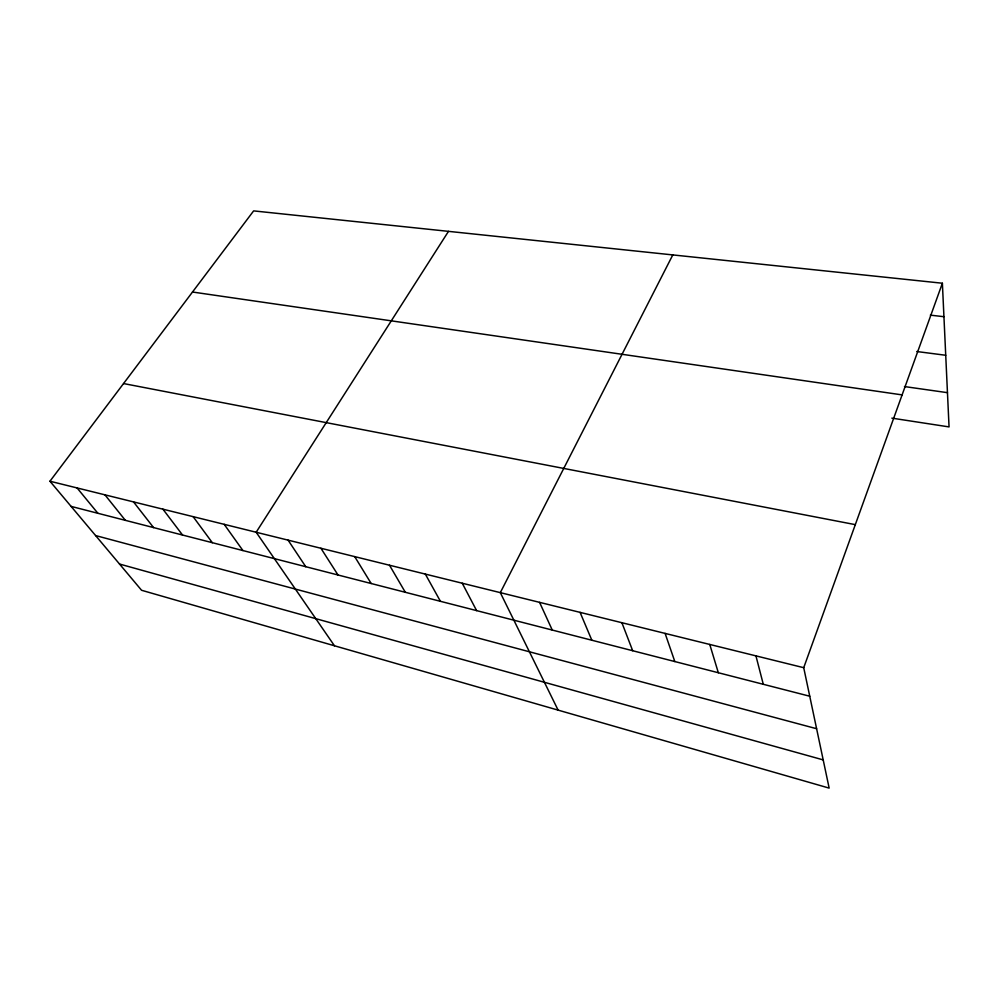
<?xml version="1.0" encoding="UTF-8"?>
<svg xmlns="http://www.w3.org/2000/svg" width="999" height="999" viewBox="0 0 999 999"><rect width="100%" height="100%" fill="white"/><g stroke="black" fill="none" stroke-linecap="round" stroke-linejoin="round"><path stroke-width="1.5" d="M803.72 667.694L942.382 283.229L253.634 210.889L49.95 481.231L141.571 590.272L829.158 788.111L803.72 667.694L49.95 481.231M672.802 254.907L500.312 592.644L558.116 710.127M448.489 231.356L256.169 532.242L334.465 645.779M930.344 315.135L943.93 316.708M916.77 351.523L945.716 355.269M904.482 386.563L947.464 392.669M192.495 292.02L902.097 394.892M891.845 418.131L949.05 426.91L942.382 283.229M123.539 383.554L855.306 524.637M71.091 506.393L809.739 696.228M95.592 535.551L816.608 728.721M119.518 564.035L823.201 759.889M77.073 487.937L97.877 513.274M104.92 494.83L125.362 520.342M133.529 501.91L153.584 527.597M162.924 509.178L182.555 535.039M193.132 516.658L212.325 542.694M224.201 524.338L242.919 550.549M288.087 540.147L305.756 566.708M320.916 548.264L338.012 574.999M354.707 556.618L371.178 583.516M389.498 565.234L405.319 592.295M425.324 574.088L440.434 601.323M462.25 583.229L476.61 610.614M539.572 602.36L552.26 630.057M580.082 612.375L591.845 640.234M621.902 622.727L632.679 650.724M665.109 633.416L674.824 661.55M709.765 644.455L718.331 672.739M755.943 655.881L763.286 684.29"/></g></svg>
